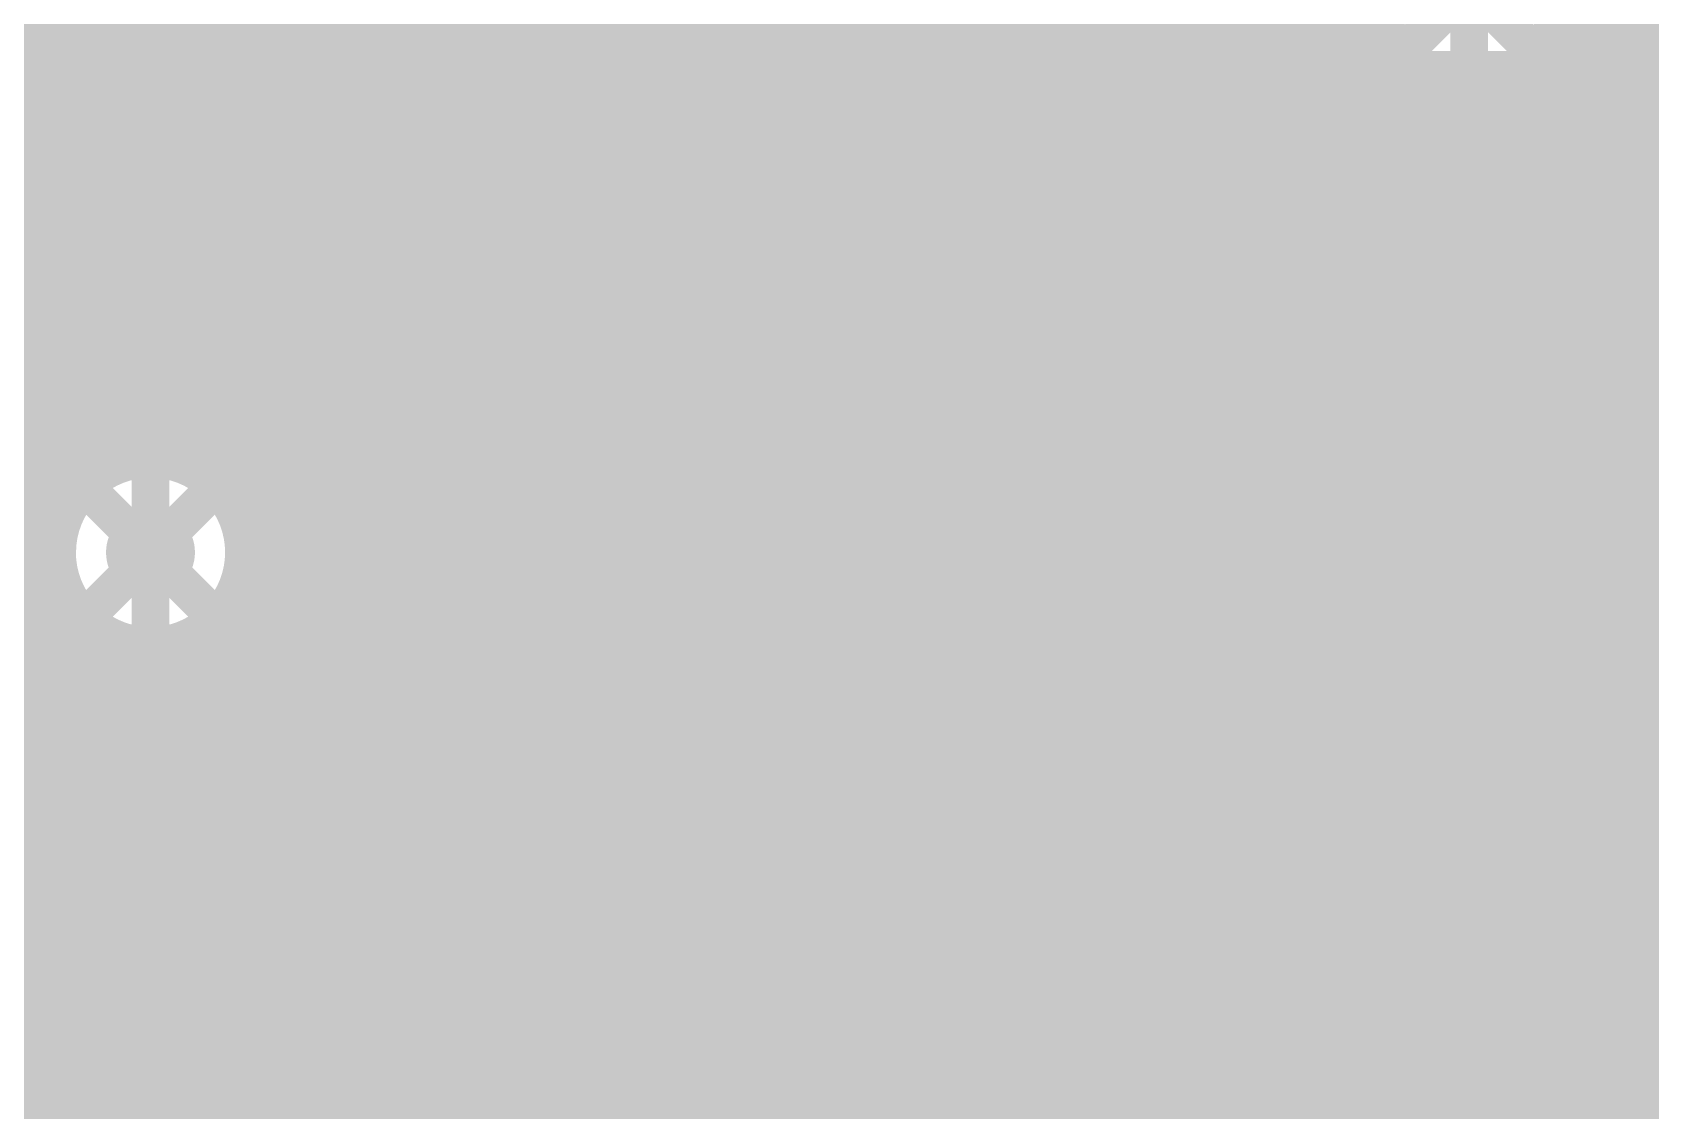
# Model space of a CAD drawing. Extents: x -3 to 92, y -53 to 125.
# Drawn here: x 53.56 to 64.47, y 73.71 to 80.97 of the extents above; entities that cross this region are included whole.
import ezdxf

# ---------------------------------------------------------------- set-up
doc = ezdxf.new("R2010")
doc.units = 0
doc.header["$MEASUREMENT"] = 0
doc.layers.get('0').update_dxf_attribs({"linetype": 'CONTINUOUS'})
for name, color, linetype in [('23-325-0_AST', 7, 'CONTINUOUS'), ('23-325-0_BOT', 7, 'CONTINUOUS'), ('23-325-0_DRD', 2, 'CONTINUOUS'), ('23-325-0_IN1', 4, 'CONTINUOUS'), ('23-325-0_IN2', 3, 'CONTINUOUS'), ('23-325-0_SMT', 10, 'CONTINUOUS'), ('23-325-0_SPT', 14, 'CONTINUOUS'), ('23-325-0_SST', 9, 'CONTINUOUS'), ('23-325-0_TOP', 12, 'CONTINUOUS'), ('THRUHOLE_TAP', 8, 'CONTINUOUS')]:
    doc.layers.add(name, color=color, linetype=linetype)

# ---------------------------------------------------------------- blocks, each defined once
blk = doc.blocks.new('ROUND_68')
at = {"const_width": 0.29972}
blk.add_lwpolyline([(-0.14986, 0, 1), (0.14986, 0, 1)], format="xyb", close=True, dxfattribs=at)
blk = doc.blocks.new('ROUND_79')
at = {"const_width": 0.29972}
blk.add_lwpolyline([(-0.14986, 0, 1), (0.14986, 0, 1)], format="xyb", close=True, dxfattribs=at)
blk = doc.blocks.new('RECTANGLE_10')
blk.add_solid([(0.508, 0.9017), (0.508, -0.9017), (-0.508, 0.9017), (-0.508, -0.9017)])
blk = doc.blocks.new('RECTANGLE_42')
blk.add_solid([(0.9017, 0.508), (0.9017, -0.508), (-0.9017, 0.508), (-0.9017, -0.508)])
blk = doc.blocks.new('RECTANGLE_53')
blk.add_solid([(0.65024, 0.29972), (0.65024, -0.29972), (-0.65024, 0.29972), (-0.65024, -0.29972)])
blk = doc.blocks.new('ROUND_84')
at = {"const_width": 0.10033}
blk.add_lwpolyline([(-0.050164, 0, 1), (0.050164, 0, 1)], format="xyb", close=True, dxfattribs=at)

msp = doc.modelspace()

# ---------------------------------------------------------------- linework, layer by layer
at = {"layer": '23-325-0_AST', "const_width": 0.1524}
for points in [[(54.356, 80.518), (49.784, 80.518), (49.784, 82.296), (50.038, 82.55), (49.784, 82.804), (49.784, 84.582), (54.356, 84.582), (54.356, 80.518)], [(59.436, 80.518), (54.864, 80.518), (54.864, 82.296), (55.118, 82.55), (54.864, 82.804), (54.864, 84.582), (59.436, 84.582), (59.436, 80.518)], [(62.103, 77.978), (67.437, 77.978), (67.437, 80.772), (62.103, 80.772), (62.103, 77.978)], [(64.262, 78.94066), (64.262, 79.95666), (64.14262, 79.78648)], [(63.18504, 79.44866), (63.54064, 79.44866), (63.66002, 79.61884), (63.66002, 79.78648), (63.54064, 79.95666), (63.18504, 79.95666), (63.18504, 78.94066)], [(55.44566, 79.37246), (55.6514, 79.56804), (58.94832, 79.56804), (58.94832, 75.37196), (55.34406, 75.37196), (55.34406, 79.27086), (55.44566, 79.37246)], [(63.48222, 79.44866), (63.66002, 78.94066)], [(64.37884, 78.94066), (64.14262, 78.94066)], [(57.26684, 78.02118), (57.43702, 78.0796), (57.43702, 78.4352), (57.26684, 78.49616), (56.92902, 78.49616), (56.75884, 78.37678), (56.75884, 78.02118), (56.42102, 78.02118), (56.42102, 78.49616)], [(57.43702, 77.65796), (57.43702, 77.4192)], [(62.103, 74.803), (67.437, 74.803), (67.437, 77.597), (62.103, 77.597), (62.103, 74.803)], [(57.43702, 77.53858), (56.42102, 77.53858), (56.58866, 77.4192)], [(64.135, 75.76566), (64.135, 76.78166), (64.01562, 76.61148)], [(56.42102, 76.9366), (57.26684, 76.9366), (57.43702, 76.87818), (57.43702, 76.52258), (57.26684, 76.46416), (56.42102, 76.46416)], [(63.05804, 76.27366), (63.41364, 76.27366), (63.53302, 76.44384), (63.53302, 76.61148), (63.41364, 76.78166), (63.05804, 76.78166), (63.05804, 75.76566)], [(63.35522, 76.27366), (63.53302, 75.76566)], [(64.25184, 75.76566), (64.01562, 75.76566)], [(62.103, 74.422), (62.103, 69.088), (64.897, 69.088), (64.897, 74.422), (62.103, 74.422)]]:
    msp.add_lwpolyline(points, dxfattribs=at)
at = {"layer": '23-325-0_BOT'}
for points, const_width in [([(53.848, 98.00082), (53.848, 77.84084)], 0.254), ([(54.0766, 97.77222), (54.0766, 78.03388)], 0.254), ([(54.3052, 97.54362), (54.3052, 78.09738)], 0.254), ([(61.468, 97.536), (64.389, 94.615), (64.389, 82.55), (63.881, 82.042), (63.881, 67.691), (64.77, 66.802), (64.77, 55.88)], 0.254), ([(54.5338, 97.31502), (54.5338, 78.07452)], 0.254), ([(54.7624, 97.08642), (54.7624, 77.95006)], 0.254), ([(57.0484, 94.80042), (57.0484, 81.026)], 0.254), ([(57.277, 94.57182), (57.277, 80.7974)], 0.254), ([(57.5056, 94.34322), (57.5056, 80.5688)], 0.254), ([(55.499, 86.36), (55.499, 81.661), (57.15, 80.01), (57.15, 61.468)], 0.635), ([(61.1632, 85.8774), (61.1632, 73.8632)], 0.254), ([(61.3918, 85.63102), (61.3918, 74.0029)], 0.254), ([(61.6204, 85.40242), (61.6204, 74.03592)], 0.254), ([(59.1058, 85.02904), (59.1058, 43.14952)], 0.254), ([(59.3344, 85.02904), (59.3344, 43.02506)], 0.254), ([(59.563, 85.02904), (59.563, 33.91916)], 0.254), ([(59.7916, 85.02904), (59.7916, 73.88606)], 0.254), ([(60.0202, 85.02904), (60.0202, 74.01052)], 0.254), ([(60.2488, 85.02904), (60.2488, 74.03338)], 0.254), ([(60.4774, 85.02904), (60.4774, 73.96988)], 0.254), ([(60.706, 85.02904), (60.706, 73.77684)], 0.254), ([(60.9346, 85.02904), (60.9346, 67.2846)], 0.254), ([(57.7342, 84.5439), (57.7342, 80.2894)], 0.254), ([(58.8772, 84.59978), (58.8772, 59.4868)], 0.254), ([(53.6194, 84.3534), (53.6194, 75.98156)], 0.254), ([(58.6486, 84.3153), (58.6486, 59.64174)], 0.254), ([(57.9628, 84.30006), (57.9628, 59.4868)], 0.254), ([(58.1914, 84.2137), (58.1914, 59.64174)], 0.254), ([(58.42, 84.21878), (58.42, 59.68492)], 0.254), ([(63.119, 82.55), (62.23, 81.661), (62.23, 69.596), (61.849, 69.215), (61.722, 69.215)], 0.254), ([(56.1467, 81.9277), (57.59958, 80.47482)], 0.254), ([(61.7728, 81.661), (61.7728, 74.01052)], 0.254), ([(54.991, 81.25968), (54.991, 69.57822)], 0.254), ([(63.246, 81.28), (63.246, 67.691)], 0.254), ([(55.04688, 81.19618), (56.5023, 79.74076)], 0.254), ([(55.2196, 81.02346), (55.2196, 69.4817)], 0.254), ([(62.6872, 80.9879), (62.6872, 69.596)], 0.254), ([(55.31866, 80.9244), (51.74488, 80.9244)], 0.254), ([(61.7728, 80.9244), (57.15, 80.9244)], 0.254), ([(62.7253, 80.9244), (62.6872, 80.9244)], 0.254), ([(62.7634, 80.8736), (62.7634, 68.09486)], 0.254), ([(62.7888, 80.84566), (62.7888, 68.1228)], 0.254), ([(55.4482, 80.79486), (55.4482, 69.19722)], 0.254), ([(55.54726, 80.6958), (51.80838, 80.6958)], 0.254), ([(61.7728, 80.6958), (57.3786, 80.6958)], 0.254), ([(62.7888, 80.6958), (62.6872, 80.6958)], 0.254), ([(55.6768, 80.56626), (55.6768, 64.92494)], 0.254), ([(55.77586, 80.4672), (51.78552, 80.4672)], 0.254), ([(61.7728, 80.4672), (57.6072, 80.4672)], 0.254), ([(62.7888, 80.4672), (62.6872, 80.4672)], 0.254), ([(55.9054, 80.33766), (55.9054, 65.0113)], 0.254), ([(56.00446, 80.2386), (51.66106, 80.2386)], 0.254), ([(61.7728, 80.2386), (57.75452, 80.2386)], 0.254), ([(62.7888, 80.2386), (62.6872, 80.2386)], 0.254), ([(56.134, 80.10906), (56.134, 65.00622)], 0.254), ([(56.23306, 80.01), (51.6382, 80.01)], 0.254), ([(57.7977, 80.01), (57.7977, 61.468)], 0.254), ([(61.7728, 80.01), (57.7977, 80.01)], 0.254), ([(62.7888, 80.01), (62.6872, 80.01)], 0.254), ([(56.3626, 79.88046), (56.3626, 64.9097)], 0.254), ([(56.46166, 79.7814), (51.6382, 79.7814)], 0.254), ([(56.5023, 79.74076), (56.5023, 64.77762)], 0.254), ([(61.7728, 79.7814), (57.7977, 79.7814)], 0.254), ([(62.7888, 79.7814), (62.6872, 79.7814)], 0.254), ([(56.5023, 79.5528), (51.6382, 79.5528)], 0.254), ([(61.7728, 79.5528), (57.7977, 79.5528)], 0.254), ([(62.7888, 79.5528), (62.6872, 79.5528)], 0.254), ([(56.5023, 79.3242), (51.6382, 79.3242)], 0.254), ([(61.7728, 79.3242), (57.7977, 79.3242)], 0.254), ([(62.7888, 79.3242), (62.6872, 79.3242)], 0.254), ([(56.5023, 79.0956), (51.6382, 79.0956)], 0.254), ([(61.7728, 79.0956), (57.7977, 79.0956)], 0.254), ([(62.7888, 79.0956), (62.6872, 79.0956)], 0.254), ([(56.5023, 78.867), (51.6382, 78.867)], 0.254), ([(61.7728, 78.867), (57.7977, 78.867)], 0.254), ([(62.7888, 78.867), (62.6872, 78.867)], 0.254), ([(56.5023, 78.6384), (51.6382, 78.6384)], 0.254), ([(61.7728, 78.6384), (57.7977, 78.6384)], 0.254), ([(62.7888, 78.6384), (62.6872, 78.6384)], 0.254), ([(56.5023, 78.4098), (51.6382, 78.4098)], 0.254), ([(61.7728, 78.4098), (57.7977, 78.4098)], 0.254), ([(62.7888, 78.4098), (62.6872, 78.4098)], 0.254), ([(56.5023, 78.1812), (51.6382, 78.1812)], 0.254), ([(61.7728, 78.1812), (57.7977, 78.1812)], 0.254), ([(62.7888, 78.1812), (62.6872, 78.1812)], 0.254), ([(53.9496, 77.9526), (51.6382, 77.9526)], 0.254), ([(56.5023, 77.9526), (54.75986, 77.9526)], 0.254), ([(61.7728, 77.9526), (57.7977, 77.9526)], 0.254), ([(62.7888, 77.9526), (62.6872, 77.9526)], 0.254), ([(53.77942, 77.724), (51.6382, 77.724)], 0.254), ([(56.5023, 77.724), (54.93258, 77.724)], 0.254), ([(61.7728, 77.724), (57.7977, 77.724)], 0.254), ([(62.7888, 77.724), (62.6872, 77.724)], 0.254), ([(53.72608, 77.4954), (51.6382, 77.4954)], 0.254), ([(55.118, 38.989), (54.991, 39.116), (54.991, 48.133), (53.34, 49.784), (53.34, 75.057), (54.356, 76.073), (54.356, 77.47)], 0.254), ([(56.5023, 77.4954), (54.98592, 77.4954)], 0.254), ([(61.7728, 77.4954), (57.7977, 77.4954)], 0.254), ([(62.7888, 77.4954), (62.6872, 77.4954)], 0.254), ([(53.7591, 77.2668), (51.6382, 77.2668)], 0.254), ([(56.5023, 77.2668), (54.9529, 77.2668)], 0.254), ([(61.7728, 77.2668), (57.7977, 77.2668)], 0.254), ([(62.7888, 77.2668), (62.6872, 77.2668)], 0.254), ([(53.89626, 77.0382), (51.6382, 77.0382)], 0.254), ([(53.848, 77.09662), (53.848, 76.21016)], 0.254), ([(53.8988, 77.03566), (53.8988, 76.26096)], 0.254), ([(56.5023, 77.0382), (54.8132, 77.0382)], 0.254), ([(54.8132, 77.03566), (54.8132, 76.073)], 0.254), ([(61.7728, 77.0382), (57.7977, 77.0382)], 0.254), ([(62.7888, 77.0382), (62.6872, 77.0382)], 0.254), ([(53.8988, 76.8096), (51.6382, 76.8096)], 0.254), ([(56.5023, 76.8096), (54.8132, 76.8096)], 0.254), ([(61.7728, 76.8096), (57.7977, 76.8096)], 0.254), ([(62.7888, 76.8096), (62.6872, 76.8096)], 0.254), ([(53.8988, 76.581), (51.6382, 76.581)], 0.254), ([(56.5023, 76.581), (54.8132, 76.581)], 0.254), ([(61.7728, 76.581), (57.7977, 76.581)], 0.254), ([(62.7888, 76.581), (62.6872, 76.581)], 0.254), ([(53.8988, 76.3524), (51.6382, 76.3524)], 0.254), ([(56.5023, 76.3524), (54.8132, 76.3524)], 0.254), ([(61.7728, 76.3524), (57.7977, 76.3524)], 0.254), ([(62.7888, 76.3524), (62.6872, 76.3524)], 0.254), ([(53.8988, 76.26096), (53.01996, 75.38466)], 0.254), ([(53.7591, 76.1238), (51.6382, 76.1238)], 0.254), ([(56.5023, 76.1238), (54.8132, 76.1238)], 0.254), ([(61.7728, 76.1238), (57.7977, 76.1238)], 0.254), ([(62.7888, 76.1238), (62.6872, 76.1238)], 0.254), ([(53.5305, 75.8952), (51.6382, 75.8952)], 0.254), ([(54.7624, 75.86218), (54.7624, 69.5833)], 0.254), ([(56.5023, 75.8952), (54.77764, 75.8952)], 0.254), ([(61.7728, 75.8952), (57.7977, 75.8952)], 0.254), ([(62.7888, 75.8952), (62.6872, 75.8952)], 0.254), ([(54.67858, 75.75042), (53.7972, 74.8665)], 0.254), ([(54.5338, 75.6031), (54.5338, 69.49694)], 0.254), ([(56.5023, 75.6666), (54.59476, 75.6666)], 0.254), ([(61.7728, 75.6666), (57.7977, 75.6666)], 0.254), ([(62.7888, 75.6666), (62.6872, 75.6666)], 0.254), ([(54.3052, 75.3745), (54.3052, 69.25056)], 0.254), ([(56.5023, 75.438), (54.36616, 75.438)], 0.254), ([(61.7728, 75.438), (57.7977, 75.438)], 0.254), ([(62.7888, 75.438), (62.6872, 75.438)], 0.254), ([(54.0766, 75.1459), (54.0766, 60.27928)], 0.254), ([(56.5023, 75.2094), (54.13756, 75.2094)], 0.254), ([(61.7728, 75.2094), (57.7977, 75.2094)], 0.254), ([(62.7888, 75.2094), (62.6872, 75.2094)], 0.254), ([(56.5023, 74.9808), (53.90896, 74.9808)], 0.254), ([(61.7728, 74.9808), (57.7977, 74.9808)], 0.254), ([(62.7888, 74.9808), (62.6872, 74.9808)], 0.254), ([(53.7972, 74.8665), (53.7972, 54.32552)], 0.254), ([(53.848, 74.9173), (53.848, 54.33822)], 0.254), ([(56.5023, 74.7522), (53.7972, 74.7522)], 0.254), ([(61.7728, 74.7522), (57.7977, 74.7522)], 0.254), ([(62.7888, 74.7522), (62.6872, 74.7522)], 0.254), ([(56.5023, 74.5236), (53.7972, 74.5236)], 0.254), ([(61.7728, 74.5236), (57.7977, 74.5236)], 0.254), ([(62.7888, 74.5236), (62.6872, 74.5236)], 0.254), ([(56.5023, 74.295), (53.7972, 74.295)], 0.254), ([(61.7728, 74.295), (57.7977, 74.295)], 0.254), ([(62.7888, 74.295), (62.6872, 74.295)], 0.254), ([(56.5023, 74.0664), (53.7972, 74.0664)], 0.254), ([(61.7728, 74.0664), (57.7977, 74.0664)], 0.254), ([(62.7888, 74.0664), (62.6872, 74.0664)], 0.254), ([(56.5023, 73.8378), (53.7972, 73.8378)], 0.254), ([(59.73826, 73.8378), (57.7977, 73.8378)], 0.254), ([(61.13526, 73.8378), (60.6552, 73.8378)], 0.254), ([(62.7888, 73.8378), (62.6872, 73.8378)], 0.254), ([(56.5023, 73.6092), (53.7972, 73.6092)], 0.254), ([(59.6011, 73.6092), (57.7977, 73.6092)], 0.254), ([(60.9981, 73.6092), (60.7949, 73.6092)], 0.254), ([(62.7888, 73.6092), (62.6872, 73.6092)], 0.254)]:
    msp.add_lwpolyline(points, dxfattribs=dict(at, const_width=const_width))
at = {"layer": '23-325-0_BOT', "const_width": 0.254}
for points in [[(62.6872, 80.9879, 0.0696367), (62.78886, 80.84572)], [(57.7977, 80.01, 0.1989124), (57.60799, 80.46799)], [(57.7977, 80.01, 0.1989124), (57.60799, 80.46799)], [(54.356, 78.09992, 0.4142136), (53.72608, 77.47)], [(54.98592, 77.47, 0.4142136), (54.356, 78.09992)], [(53.72608, 77.47, 0.1922579), (53.89931, 77.03614)], [(54.8132, 77.03566, 0.1922583), (54.98662, 77.47)], [(54.67858, 75.75042, 0.1989124), (54.8122, 76.073)], [(54.67858, 75.75042, 0.1989124), (54.8122, 76.073)], [(60.198, 74.03592, 0.4142136), (59.56808, 73.406)], [(60.82792, 73.406, 0.4142136), (60.198, 74.03592)], [(61.595, 74.03592, 0.4142136), (60.96508, 73.406)], [(61.595, 74.03592, 0.4142136), (60.96508, 73.406)], [(61.7728, 74.01052, 0.071635), (61.595, 74.03612)], [(61.7728, 74.01052, 0.071635), (61.595, 74.03612)]]:
    msp.add_lwpolyline(points, format="xyb", dxfattribs=at)
at = {"layer": '23-325-0_DRD', "const_width": 0.254}
for points in [[(65.278, 82.296), (64.008, 81.026)], [(63.881, 81.915), (62.611, 80.645)], [(63.881, 80.645), (62.611, 81.915)], [(54.991, 78.105), (53.721, 76.835)], [(54.991, 76.835), (53.721, 78.105)], [(60.833, 74.041), (59.563, 72.771)], [(60.833, 72.771), (59.563, 74.041)], [(62.23, 74.041), (60.96, 72.771)], [(62.23, 72.771), (60.96, 74.041)], [(62.23, 74.041), (60.96, 72.771)], [(62.23, 72.771), (60.96, 74.041)], [(62.23, 74.041), (60.96, 72.771)], [(62.23, 72.771), (60.96, 74.041)]]:
    msp.add_lwpolyline(points, dxfattribs=at)
at = {"layer": '23-325-0_IN1', "const_width": 0.254}
for points in [[(53.594, 121.94286), (53.594, 38.85692)], [(57.023, 121.52376), (57.023, 62.08522)], [(62.2808, 120.8405), (62.2808, 69.50456)], [(56.7944, 112.8014), (56.7944, 61.9887)], [(56.5658, 112.67948), (56.5658, 61.70422)], [(56.3372, 112.65662), (56.3372, 47.2948)], [(58.166, 106.81462), (58.166, 33.08858)], [(57.2516, 106.7054), (57.2516, 62.0903)], [(57.4802, 106.58348), (57.4802, 62.00394)], [(57.7088, 106.56062), (57.7088, 61.75756)], [(57.9374, 106.62412), (57.9374, 32.91586)], [(63.881, 104.83342), (63.881, 51.41722)], [(53.8226, 102.78872), (53.8226, 77.80528)], [(54.0512, 102.57282), (54.0512, 78.02118)], [(54.737, 102.62108), (54.737, 77.97038)], [(54.2798, 102.49916), (54.2798, 78.09484)], [(54.5084, 102.51186), (54.5084, 78.0796)], [(62.0522, 97.29978), (62.0522, 69.75094)], [(61.1378, 97.00006), (61.1378, 69.45122)], [(61.8236, 97.0153), (61.8236, 69.8373)], [(61.3664, 96.9137), (61.3664, 69.7357)], [(61.595, 96.91878), (61.595, 69.83222)], [(56.1086, 86.19998), (56.1086, 47.44974)], [(54.9656, 86.02472), (54.9656, 77.62748)], [(55.88, 85.85708), (55.88, 47.49292)], [(55.1942, 85.80882), (55.1942, 69.49694)], [(55.4228, 85.73516), (55.4228, 69.25056)], [(55.6514, 85.74786), (55.6514, 47.44974)], [(58.3946, 85.02904), (58.3946, 42.88028)], [(58.6232, 85.02904), (58.6232, 43.09618)], [(58.8518, 85.02904), (58.8518, 43.16984)], [(59.0804, 85.02904), (59.0804, 43.1546)], [(59.309, 85.02904), (59.309, 43.04538)], [(59.5376, 85.02904), (59.5376, 42.70248)], [(59.7662, 85.02904), (59.7662, 47.15256)], [(59.9948, 85.02904), (59.9948, 47.39894)], [(60.2234, 85.02904), (60.2234, 47.4853)], [(60.452, 85.02904), (60.452, 47.48022)], [(60.6806, 85.02904), (60.6806, 47.3837)], [(60.9092, 85.02904), (60.9092, 47.09922)], [(62.5094, 82.38998), (62.5094, 41.86174)], [(64.1096, 81.32572), (64.1096, 51.3207)], [(64.3382, 81.10982), (64.3382, 56.3372)], [(64.5668, 81.03616), (64.5668, 68.3768)], [(62.7253, 80.9244), (51.74488, 80.9244)], [(62.738, 80.90662), (62.738, 68.06184)], [(64.8843, 80.9244), (63.7667, 80.9244)], [(62.9666, 80.71612), (62.9666, 68.25488)], [(63.6524, 80.7974), (63.6524, 68.17106)], [(63.00978, 80.6958), (51.80838, 80.6958)], [(63.1952, 80.65262), (63.1952, 68.31838)], [(63.4238, 80.67548), (63.4238, 68.29552)], [(65.16878, 80.6958), (63.48222, 80.6958)], [(86.36, 80.4672), (51.78552, 80.4672)], [(86.36, 80.2386), (51.66106, 80.2386)], [(72.47636, 80.01), (-2.413, 80.01)], [(72.29094, 79.7814), (-2.413, 79.7814)], [(72.20458, 79.5528), (-2.413, 79.5528)], [(70.12178, 79.3242), (8.6868, 79.3242)], [(69.8373, 79.0956), (30.38348, 79.0956)], [(69.74078, 78.867), (30.72638, 78.867)], [(69.7357, 78.6384), (30.8356, 78.6384)], [(69.82206, 78.4098), (30.85084, 78.4098)], [(70.0659, 78.1812), (30.77718, 78.1812)], [(53.9496, 77.9526), (30.56128, 77.9526)], [(86.36, 77.9526), (54.75986, 77.9526)], [(53.77942, 77.724), (-2.413, 77.724)], [(86.36, 77.724), (54.93258, 77.724)], [(53.72608, 77.4954), (27.60726, 77.4954)], [(73.77938, 77.4954), (54.98592, 77.4954)], [(53.7591, 77.2668), (33.4772, 77.2668)], [(73.57618, 77.2668), (54.9529, 77.2668)], [(54.9656, 77.30998), (54.9656, 69.5833)], [(53.8226, 77.13472), (53.8226, 39.34206)], [(53.89626, 77.0382), (33.6169, 77.0382)], [(73.4822, 77.0382), (54.8132, 77.0382)], [(54.0512, 76.91882), (54.0512, 39.46652)], [(54.737, 76.96708), (54.737, 69.57822)], [(73.4568, 76.8096), (33.64992, 76.8096)], [(54.2798, 76.84516), (54.2798, 69.19722)], [(54.5084, 76.85786), (54.5084, 69.4817)], [(73.4949, 76.581), (33.59658, 76.581)], [(73.6092, 76.3524), (33.42386, 76.3524)], [(73.8505, 76.1238), (45.41266, 76.1238)], [(86.36, 75.8952), (45.58538, 75.8952)], [(86.36, 75.6666), (45.63872, 75.6666)], [(86.36, 75.438), (45.6057, 75.438)], [(86.36, 75.2094), (45.466, 75.2094)], [(86.36, 74.9808), (27.83586, 74.9808)], [(86.36, 74.7522), (17.36852, 74.7522)], [(86.36, 74.5236), (17.24406, 74.5236)], [(86.36, 74.295), (-2.413, 74.295)], [(86.36, 74.0664), (-2.413, 74.0664)], [(86.36, 73.8378), (39.4462, 73.8378)], [(86.36, 73.6092), (39.5859, 73.6092)]]:
    msp.add_lwpolyline(points, dxfattribs=at)
for points in [[(64.01308, 81.661, 0.4142136), (64.643, 81.03108)], [(62.61608, 81.28, 0.4142136), (63.246, 80.65008)], [(63.246, 80.65008, 0.4142136), (63.87592, 81.28)], [(54.356, 78.09992, 0.4142136), (53.72608, 77.47)], [(54.98592, 77.47, 0.4142136), (54.356, 78.09992)], [(53.72608, 77.47, 0.4142136), (54.356, 76.84008)], [(54.356, 76.84008, 0.4142136), (54.98592, 77.47)]]:
    msp.add_lwpolyline(points, format="xyb", dxfattribs=at)
at = {"layer": '23-325-0_SST', "const_width": 0.1524}
for points in [[(54.356, 80.518), (54.356, 84.582), (49.784, 84.582), (49.784, 82.804), (50.038, 82.55), (49.784, 82.296), (49.784, 80.518), (54.356, 80.518)], [(59.436, 80.518), (59.436, 84.582), (54.864, 84.582), (54.864, 82.804), (55.118, 82.55), (54.864, 82.296), (54.864, 80.518), (59.436, 80.518)], [(62.103, 77.978), (62.103, 80.772), (67.437, 80.772), (67.437, 77.978), (62.103, 77.978)], [(61.81344, 80.7085), (61.81344, 80.23606), (61.1378, 80.7085), (60.96762, 80.7085), (60.79744, 80.65008), (60.79744, 80.29448), (60.96762, 80.23606)], [(61.81344, 79.8703), (61.81344, 79.39786), (61.1378, 79.8703), (60.96762, 79.8703), (60.79744, 79.81188), (60.79744, 79.45628), (60.96762, 79.39786)], [(55.44566, 79.37246), (55.34406, 79.27086), (55.34406, 75.37196), (58.94832, 75.37196), (58.94832, 79.56804), (55.6514, 79.56804), (55.44566, 79.37246)], [(55.95112, 75.47102), (55.95112, 79.56804)], [(56.30672, 79.25816), (56.30672, 78.93304)], [(56.44388, 79.26578), (56.44388, 78.92542)], [(56.5531, 79.15402), (56.21528, 79.15402)], [(56.54548, 79.01686), (56.2229, 79.01686)], [(61.81344, 79.0321), (61.81344, 78.79588)], [(61.81344, 78.91526), (60.79744, 78.91526), (60.96762, 78.79588)], [(61.30544, 77.8383), (61.30544, 78.1939), (61.1378, 78.31328), (60.96762, 78.31328), (60.79744, 78.1939), (60.79744, 77.8383), (61.81344, 77.8383)], [(61.30544, 78.13548), (61.81344, 78.31328)], [(62.103, 74.803), (62.103, 77.597), (67.437, 77.597), (67.437, 74.803), (62.103, 74.803)], [(57.47004, 73.90638), (57.47004, 74.92238), (57.35066, 74.7522)], [(56.86806, 74.92238), (56.86806, 74.07656), (56.80964, 73.90638), (56.45404, 73.90638), (56.39562, 74.07656), (56.39562, 74.92238)], [(57.95264, 74.07656), (58.01106, 73.90638), (58.36666, 73.90638), (58.42762, 74.07656), (58.42762, 74.41438), (58.30824, 74.58456), (57.95264, 74.58456), (57.95264, 74.92238), (58.42762, 74.92238)], [(60.05576, 73.51522), (60.05576, 74.53122), (59.93638, 74.36358)], [(53.52034, 73.6854), (53.57876, 73.51522), (53.81498, 73.51522), (53.87594, 73.6854), (53.99278, 73.85558), (53.99278, 74.36358), (53.93436, 74.53122), (53.57876, 74.53122), (53.52034, 74.36358), (53.52034, 73.6854)], [(54.77256, 74.02322), (54.83098, 74.1934), (54.83098, 74.36358), (54.77256, 74.53122), (54.41696, 74.53122), (54.35854, 74.36358), (54.35854, 74.1934), (54.41696, 74.02322), (54.77256, 74.02322), (54.83098, 73.85558), (54.83098, 73.6854), (54.77256, 73.51522), (54.41696, 73.51522), (54.35854, 73.6854), (54.35854, 73.85558), (54.41696, 74.02322)], [(58.98134, 73.6854), (59.03976, 73.51522), (59.27598, 73.51522), (59.33694, 73.6854), (59.45378, 73.85558), (59.45378, 74.36358), (59.39536, 74.53122), (59.03976, 74.53122), (58.98134, 74.36358), (58.98134, 73.6854)], [(60.71616, 73.51522), (60.59678, 73.6854), (60.53836, 73.85558), (60.53836, 74.1934), (60.59678, 74.36358), (60.71616, 74.53122), (60.83554, 74.53122), (60.95238, 74.36358), (61.01334, 74.1934), (61.01334, 73.85558), (60.95238, 73.6854), (60.83554, 73.51522), (60.71616, 73.51522)], [(62.103, 74.422), (64.897, 74.422), (64.897, 69.088), (62.103, 69.088), (62.103, 74.422)], [(57.58942, 73.90638), (57.35066, 73.90638)], [(53.75656, 73.85558), (53.99278, 73.51522)], [(59.21756, 73.85558), (59.45378, 73.51522)]]:
    msp.add_lwpolyline(points, dxfattribs=at)
for points in [[(56.38546, 79.27594, 0.4142136), (56.20512, 79.0956)], [(56.56326, 79.0956, 0.4142136), (56.38546, 79.2734)], [(56.20512, 79.0956, 0.4142136), (56.38546, 78.91526)], [(56.38546, 78.91526, 0.4142136), (56.5658, 79.0956)]]:
    msp.add_lwpolyline(points, format="xyb", dxfattribs=at)
at = {"layer": '23-325-0_TOP'}
for points, const_width in [([(63.0936, 99.06), (63.0936, 96.1136), (61.595, 94.615), (61.595, 77.851), (63.0936, 76.3524), (63.0936, 76.2)], 1.016), ([(53.213, 81.534), (53.213, 80.772), (58.293, 80.772), (58.293, 81.534)], 0.762), ([(59.94908, 78.74), (59.055, 78.74), (58.293, 79.502), (58.293, 80.772), (58.293, 81.534)], 0.762), ([(68.71462, 80.01), (67.818, 80.01), (67.183, 80.645), (64.643, 80.645), (63.881, 80.645), (63.246, 81.28)], 0.254), ([(63.9318, 80.1878), (63.9318, 78.1431)], 0.254), ([(64.643, 80.1878), (63.9318, 80.1878)], 0.254), ([(64.1096, 80.1878), (64.1096, 74.2696)], 0.254), ([(64.3382, 80.1878), (64.3382, 74.2696)], 0.254), ([(64.5668, 80.1878), (64.5668, 74.2696)], 0.254), ([(57.5818, 80.0608), (53.213, 80.0608)], 0.254), ([(53.594, 80.0608), (53.594, 79.36992)], 0.254), ([(53.8226, 80.0608), (53.8226, 79.36992)], 0.254), ([(54.0512, 80.0608), (54.0512, 79.36992)], 0.254), ([(54.2798, 80.0608), (54.2798, 79.36992)], 0.254), ([(54.5084, 80.0608), (54.5084, 79.36992)], 0.254), ([(54.737, 80.0608), (54.737, 79.36992)], 0.254), ([(54.9656, 80.0608), (54.9656, 79.36992)], 0.254), ([(55.1942, 80.0608), (55.1942, 79.36992)], 0.254), ([(55.4228, 80.0608), (55.4228, 74.1172)], 0.254), ([(55.6514, 80.0608), (55.6514, 74.1172)], 0.254), ([(55.88, 80.0608), (55.88, 74.1172)], 0.254), ([(56.1086, 80.0608), (56.1086, 74.1172)], 0.254), ([(56.3372, 80.0608), (56.3372, 74.1172)], 0.254), ([(56.5658, 80.0608), (56.5658, 74.1172)], 0.254), ([(56.7944, 80.0608), (56.7944, 74.1172)], 0.254), ([(57.023, 80.0608), (57.023, 74.1172)], 0.254), ([(57.2516, 80.0608), (57.2516, 74.1172)], 0.254), ([(57.4802, 80.0608), (57.4802, 74.1172)], 0.254), ([(57.5818, 80.0608), (57.5818, 79.502)], 0.254), ([(57.5818, 80.01), (52.5272, 80.01)], 0.254), ([(65.6082, 80.01), (63.9318, 80.01)], 0.254), ([(57.5818, 79.7814), (52.6796, 79.7814)], 0.254), ([(65.6082, 79.7814), (63.9318, 79.7814)], 0.254), ([(57.5818, 79.5528), (52.6796, 79.5528)], 0.254), ([(65.6082, 79.5528), (63.9318, 79.5528)], 0.254), ([(55.32882, 79.36992), (53.37048, 79.36992)], 0.254), ([(55.32882, 79.36992), (55.32882, 78.11008)], 0.254), ([(57.60466, 79.3242), (55.32882, 79.3242)], 0.254), ([(63.0936, 78.1431), (63.0936, 79.375)], 0.254), ([(63.9318, 79.375), (63.0936, 79.375)], 0.254), ([(65.6082, 79.3242), (63.9318, 79.3242)], 0.254), ([(57.7088, 79.0956), (55.32882, 79.0956)], 0.254), ([(57.7088, 79.0956), (57.7088, 74.1172)], 0.254), ([(65.6082, 79.0956), (63.9318, 79.0956)], 0.254), ([(57.79008, 78.99908), (58.547, 78.24216)], 0.254), ([(57.92216, 78.867), (55.32882, 78.867)], 0.254), ([(65.6082, 78.867), (63.9318, 78.867)], 0.254), ([(57.9374, 78.85176), (57.9374, 74.1172)], 0.254), ([(54.356, 77.47), (54.356, 78.73492), (54.35092, 78.74)], 0.254), ([(58.15076, 78.6384), (55.32882, 78.6384)], 0.254), ([(65.6082, 78.6384), (63.9318, 78.6384)], 0.254), ([(58.166, 78.62316), (58.166, 74.1172)], 0.254), ([(58.37936, 78.4098), (55.32882, 78.4098)], 0.254), ([(58.3946, 78.39456), (58.3946, 74.1172)], 0.254), ([(65.6082, 78.4098), (63.9318, 78.4098)], 0.254), ([(53.8988, 78.11008), (53.37048, 78.11008)], 0.254), ([(53.594, 78.11008), (53.594, 76.8477)], 0.254), ([(53.8226, 78.11008), (53.8226, 77.80528)], 0.254), ([(53.8988, 78.11008), (53.8988, 77.9018)], 0.254), ([(54.8132, 78.11008), (54.8132, 77.9018)], 0.254), ([(55.32882, 78.11008), (54.8132, 78.11008)], 0.254), ([(54.9656, 78.11008), (54.9656, 77.62748)], 0.254), ([(55.1942, 78.11008), (55.1942, 76.82992)], 0.254), ([(58.61558, 78.1812), (55.32882, 78.1812)], 0.254), ([(58.6232, 78.17358), (58.6232, 74.1172)], 0.254), ([(60.7568, 78.11008), (60.27928, 78.11008)], 0.254), ([(60.452, 78.11008), (60.452, 76.82992)], 0.254), ([(60.6806, 78.11008), (60.6806, 76.82992)], 0.254), ([(60.7568, 78.11008), (60.7568, 77.851)], 0.254), ([(62.48908, 78.1431), (63.20028, 77.4319)], 0.254), ([(63.9318, 78.1431), (62.48908, 78.1431)], 0.254), ([(62.5094, 78.1431), (62.5094, 78.12278)], 0.254), ([(62.738, 78.1431), (62.738, 77.89418)], 0.254), ([(62.9666, 78.1431), (62.9666, 77.66558)], 0.254), ([(63.1952, 78.1431), (63.1952, 77.43698)], 0.254), ([(63.4238, 78.1431), (63.4238, 77.4319)], 0.254), ([(63.6524, 78.1431), (63.6524, 77.4319)], 0.254), ([(63.881, 78.1431), (63.881, 77.4319)], 0.254), ([(65.6082, 78.1812), (63.9318, 78.1812)], 0.254), ([(58.8518, 78.05928), (58.8518, 74.1172)], 0.254), ([(59.94908, 78.0288), (59.055, 78.0288)], 0.254), ([(59.0804, 78.0288), (59.0804, 76.82992)], 0.254), ([(59.309, 78.0288), (59.309, 76.82992)], 0.254), ([(59.5376, 78.0288), (59.5376, 76.82992)], 0.254), ([(59.7662, 78.0288), (59.7662, 76.82992)], 0.254), ([(59.9948, 78.0288), (59.9948, 76.82992)], 0.254), ([(60.2234, 78.08214), (60.2234, 76.82992)], 0.254), ([(53.8988, 77.9526), (52.6796, 77.9526)], 0.254), ([(60.7568, 77.9526), (54.8132, 77.9526)], 0.254), ([(67.3862, 77.9526), (62.67958, 77.9526)], 0.254), ([(53.77942, 77.724), (52.6796, 77.724)], 0.254), ([(60.76696, 77.724), (54.93258, 77.724)], 0.254), ([(67.15506, 77.724), (62.90818, 77.724)], 0.254), ([(53.72608, 77.4954), (49.9872, 77.4954)], 0.254), ([(60.83554, 77.4954), (54.98592, 77.4954)], 0.254), ([(66.92646, 77.4954), (63.13678, 77.4954)], 0.254), ([(60.9092, 77.3684), (60.9092, 76.82992)], 0.254), ([(63.9318, 77.4319), (63.20028, 77.4319)], 0.254), ([(63.9318, 77.4319), (63.9318, 74.9681)], 0.254), ([(53.7591, 77.2668), (49.9872, 77.2668)], 0.254), ([(60.99302, 77.2668), (54.9529, 77.2668)], 0.254), ([(54.9656, 77.30998), (54.9656, 76.82992)], 0.254), ([(61.00318, 77.25918), (62.2554, 76.00442)], 0.254), ([(65.6082, 77.2668), (63.9318, 77.2668)], 0.254), ([(53.8226, 77.13472), (53.8226, 76.8477)], 0.254), ([(61.1378, 77.12202), (61.1378, 73.8378)], 0.254), ([(53.89626, 77.0382), (49.9872, 77.0382)], 0.254), ([(61.22162, 77.0382), (54.8132, 77.0382)], 0.254), ([(65.6082, 77.0382), (63.9318, 77.0382)], 0.254), ([(54.0512, 76.91882), (54.0512, 76.8477)], 0.254), ([(54.737, 76.96708), (54.737, 76.82992)], 0.254), ([(61.3664, 76.89342), (61.3664, 73.99274)], 0.254), ([(54.25694, 76.8477), (52.451, 76.8477)], 0.254), ([(55.32882, 76.82992), (54.50078, 76.82992)], 0.254), ([(54.5084, 76.85786), (54.5084, 76.82992)], 0.254), ([(55.32882, 76.82992), (55.32882, 75.57008)], 0.254), ([(58.97118, 76.8096), (55.32882, 76.8096)], 0.254), ([(58.97118, 76.82992), (58.97118, 75.57008)], 0.254), ([(60.92952, 76.82992), (58.97118, 76.82992)], 0.254), ([(60.92952, 76.82992), (60.92952, 75.57008)], 0.254), ([(61.45022, 76.8096), (60.92952, 76.8096)], 0.254), ([(65.6082, 76.8096), (63.9318, 76.8096)], 0.254), ([(58.97118, 76.581), (55.32882, 76.581)], 0.254), ([(61.67882, 76.581), (60.92952, 76.581)], 0.254), ([(61.595, 76.66482), (61.595, 74.03592)], 0.254), ([(65.6082, 76.581), (63.9318, 76.581)], 0.254), ([(51.8414, 75.565), (51.8414, 75.5904), (52.451, 76.2), (54.35092, 76.2)], 0.635), ([(58.97118, 76.3524), (55.32882, 76.3524)], 0.254), ([(61.90742, 76.3524), (60.92952, 76.3524)], 0.254), ([(61.8236, 76.43622), (61.8236, 73.99274)], 0.254), ([(65.6082, 76.3524), (63.9318, 76.3524)], 0.254), ([(63.9318, 76.3524), (63.9318, 76.2)], 0.254), ([(59.94908, 76.2), (59.94908, 74.17308), (59.436, 73.66), (53.721, 73.66), (52.832, 72.771), (52.832, 71.12)], 0.254), ([(62.0522, 76.20762), (62.0522, 73.8886)], 0.254), ([(58.97118, 76.1238), (55.32882, 76.1238)], 0.254), ([(62.13602, 76.1238), (60.92952, 76.1238)], 0.254), ([(65.6082, 76.1238), (63.9318, 76.1238)], 0.254), ([(62.2554, 76.00442), (62.2554, 74.9681)], 0.254), ([(58.97118, 75.8952), (55.32882, 75.8952)], 0.254), ([(62.2554, 75.8952), (60.92952, 75.8952)], 0.254), ([(65.6082, 75.8952), (63.9318, 75.8952)], 0.254), ([(58.97118, 75.6666), (55.32882, 75.6666)], 0.254), ([(62.2554, 75.6666), (60.92952, 75.6666)], 0.254), ([(65.6082, 75.6666), (63.9318, 75.6666)], 0.254), ([(54.35092, 75.5523), (52.7177, 75.5523)], 0.254), ([(53.594, 75.5523), (53.594, 74.09942)], 0.254), ([(53.8226, 75.5523), (53.8226, 74.1172)], 0.254), ([(54.0512, 75.5523), (54.0512, 74.1172)], 0.254), ([(54.2798, 75.5523), (54.2798, 74.1172)], 0.254), ([(55.32882, 75.57008), (54.50078, 75.57008)], 0.254), ([(54.5084, 75.57008), (54.5084, 74.1172)], 0.254), ([(54.737, 75.57008), (54.737, 74.1172)], 0.254), ([(54.9656, 75.57008), (54.9656, 74.1172)], 0.254), ([(55.1942, 75.57008), (55.1942, 74.1172)], 0.254), ([(59.49188, 75.57008), (58.97118, 75.57008)], 0.254), ([(59.0804, 75.57008), (59.0804, 74.1172)], 0.254), ([(59.309, 75.57008), (59.309, 74.17816)], 0.254), ([(59.49188, 75.57008), (59.49188, 74.36358)], 0.254), ([(60.40628, 75.57008), (60.40628, 74.17308)], 0.254), ([(60.92952, 75.57008), (60.40628, 75.57008)], 0.254), ([(60.452, 75.57008), (60.452, 73.98258)], 0.254), ([(60.6806, 75.57008), (60.6806, 73.80986)], 0.254), ([(60.9092, 75.57008), (60.9092, 72.9742)], 0.254), ([(59.49188, 75.438), (52.6796, 75.438)], 0.254), ([(62.2554, 75.438), (60.40628, 75.438)], 0.254), ([(65.6082, 75.438), (63.9318, 75.438)], 0.254), ([(59.49188, 75.2094), (52.6796, 75.2094)], 0.254), ([(62.2554, 75.2094), (60.40628, 75.2094)], 0.254), ([(65.6082, 75.2094), (63.9318, 75.2094)], 0.254), ([(59.49188, 74.9808), (52.6796, 74.9808)], 0.254), ([(68.17868, 74.9808), (60.40628, 74.9808)], 0.254), ([(63.9318, 74.9681), (62.2554, 74.9681)], 0.254), ([(62.2808, 74.9681), (62.2808, 73.8886)], 0.254), ([(62.5094, 74.9681), (62.5094, 74.2696)], 0.254), ([(62.738, 74.9681), (62.738, 74.2696)], 0.254), ([(62.9666, 74.9681), (62.9666, 74.2696)], 0.254), ([(63.1952, 74.9681), (63.1952, 74.2696)], 0.254), ([(63.4238, 74.9681), (63.4238, 74.2696)], 0.254), ([(63.6524, 74.9681), (63.6524, 74.2696)], 0.254), ([(63.881, 74.9681), (63.881, 74.2696)], 0.254), ([(59.49188, 74.7522), (52.6796, 74.7522)], 0.254), ([(68.42252, 74.7522), (60.40628, 74.7522)], 0.254), ([(59.49188, 74.5236), (52.6796, 74.5236)], 0.254), ([(79.72044, 74.5236), (60.40628, 74.5236)], 0.254), ([(59.4233, 74.295), (49.9872, 74.295)], 0.254), ([(59.49188, 74.36358), (59.2455, 74.1172)], 0.254), ([(79.82458, 74.295), (60.40628, 74.295)], 0.254), ([(64.7319, 74.2696), (62.2681, 74.2696)], 0.254), ([(62.2681, 74.2696), (62.2681, 73.8886)], 0.254), ([(53.51018, 74.0664), (49.9872, 74.0664)], 0.254), ([(59.2455, 74.1172), (53.721, 74.1172)], 0.254), ([(62.2681, 74.0664), (60.39358, 74.0664)], 0.254), ([(61.13526, 73.8378), (60.6552, 73.8378)], 0.254), ([(62.2681, 73.8886), (61.99886, 73.8886)], 0.254), ([(62.2681, 73.8886), (61.99886, 73.8886)], 0.254), ([(62.2681, 73.8886), (61.99886, 73.8886)], 0.254), ([(60.9981, 73.6092), (60.7949, 73.6092)], 0.254)]:
    msp.add_lwpolyline(points, dxfattribs=dict(at, const_width=const_width))
at = {"layer": '23-325-0_TOP', "const_width": 0.254}
for points in [[(57.5818, 79.502, 0.1989124), (57.7901, 78.9991)], [(57.5818, 79.502, 0.1989124), (57.7901, 78.9991)], [(58.55208, 78.23708, 0.1989124), (59.055, 78.02876)], [(59.94908, 78.0288, 0.1212924), (60.27927, 78.11009)], [(53.8988, 77.9018, 0.1914993), (53.72713, 77.47)], [(54.98592, 77.47, 0.1914994), (54.81396, 77.90252)], [(60.7568, 77.851, 0.1989124), (61.0023, 77.2583)], [(53.72608, 77.47, 0.368698), (54.25694, 76.8477)], [(54.41696, 76.84262, 0.3861192), (54.98592, 77.47)], [(54.50078, 76.82992, 0.028892), (54.42716, 76.84299)], [(54.35092, 75.5523, 0.0584566), (54.50083, 75.56988)], [(60.3758, 74.01052, 0.0912467), (60.40571, 74.17308)], [(53.721, 74.1172, 0.1989132), (53.39771, 73.98329)], [(60.82792, 73.406, 0.3327072), (60.3758, 74.01052)], [(61.595, 74.03592, 0.4142136), (60.96508, 73.406)], [(61.595, 74.03592, 0.4142136), (60.96508, 73.406)], [(61.99886, 73.8886, 0.1759851), (61.595, 74.03529)], [(61.99886, 73.8886, 0.1759851), (61.595, 74.03529)]]:
    msp.add_lwpolyline(points, format="xyb", dxfattribs=at)

# ---------------------------------------------------------------- block references
at = {"layer": '23-325-0_BOT'}
msp.add_blockref('ROUND_68', (54.356, 77.47), dxfattribs=at)
at = {"layer": '23-325-0_IN1'}
msp.add_blockref('ROUND_79', (54.356, 77.47), dxfattribs=at)
at = {"layer": '23-325-0_IN2'}
msp.add_blockref('ROUND_68', (54.356, 77.47), dxfattribs=at)
at = {"layer": '23-325-0_SMT'}
for name, p in [('RECTANGLE_10', (63.0936, 79.375)), ('RECTANGLE_53', (54.35092, 78.74)), ('RECTANGLE_53', (59.94908, 78.74)), ('RECTANGLE_10', (63.0936, 76.2)), ('RECTANGLE_53', (54.35092, 76.2)), ('RECTANGLE_53', (59.94908, 76.2)), ('RECTANGLE_42', (63.5, 73.4314))]:
    msp.add_blockref(name, p, dxfattribs=at)
at = {"layer": '23-325-0_SPT'}
for name, p in [('RECTANGLE_10', (63.0936, 79.375)), ('RECTANGLE_53', (54.35092, 78.74)), ('RECTANGLE_53', (59.94908, 78.74)), ('RECTANGLE_10', (63.0936, 76.2)), ('RECTANGLE_53', (54.35092, 76.2)), ('RECTANGLE_53', (59.94908, 76.2)), ('RECTANGLE_42', (63.5, 73.4314))]:
    msp.add_blockref(name, p, dxfattribs=at)
at = {"layer": '23-325-0_TOP'}
for name, p in [('RECTANGLE_10', (63.0936, 79.375)), ('RECTANGLE_53', (54.35092, 78.74)), ('RECTANGLE_53', (59.94908, 78.74)), ('ROUND_68', (54.356, 77.47)), ('RECTANGLE_10', (63.0936, 76.2)), ('RECTANGLE_53', (54.35092, 76.2)), ('RECTANGLE_53', (59.94908, 76.2)), ('RECTANGLE_42', (63.5, 73.4314))]:
    msp.add_blockref(name, p, dxfattribs=at)
at = {"layer": 'THRUHOLE_TAP'}
msp.add_blockref('ROUND_84', (54.356, 77.47), dxfattribs=at)

doc.saveas('drawing.dxf')
